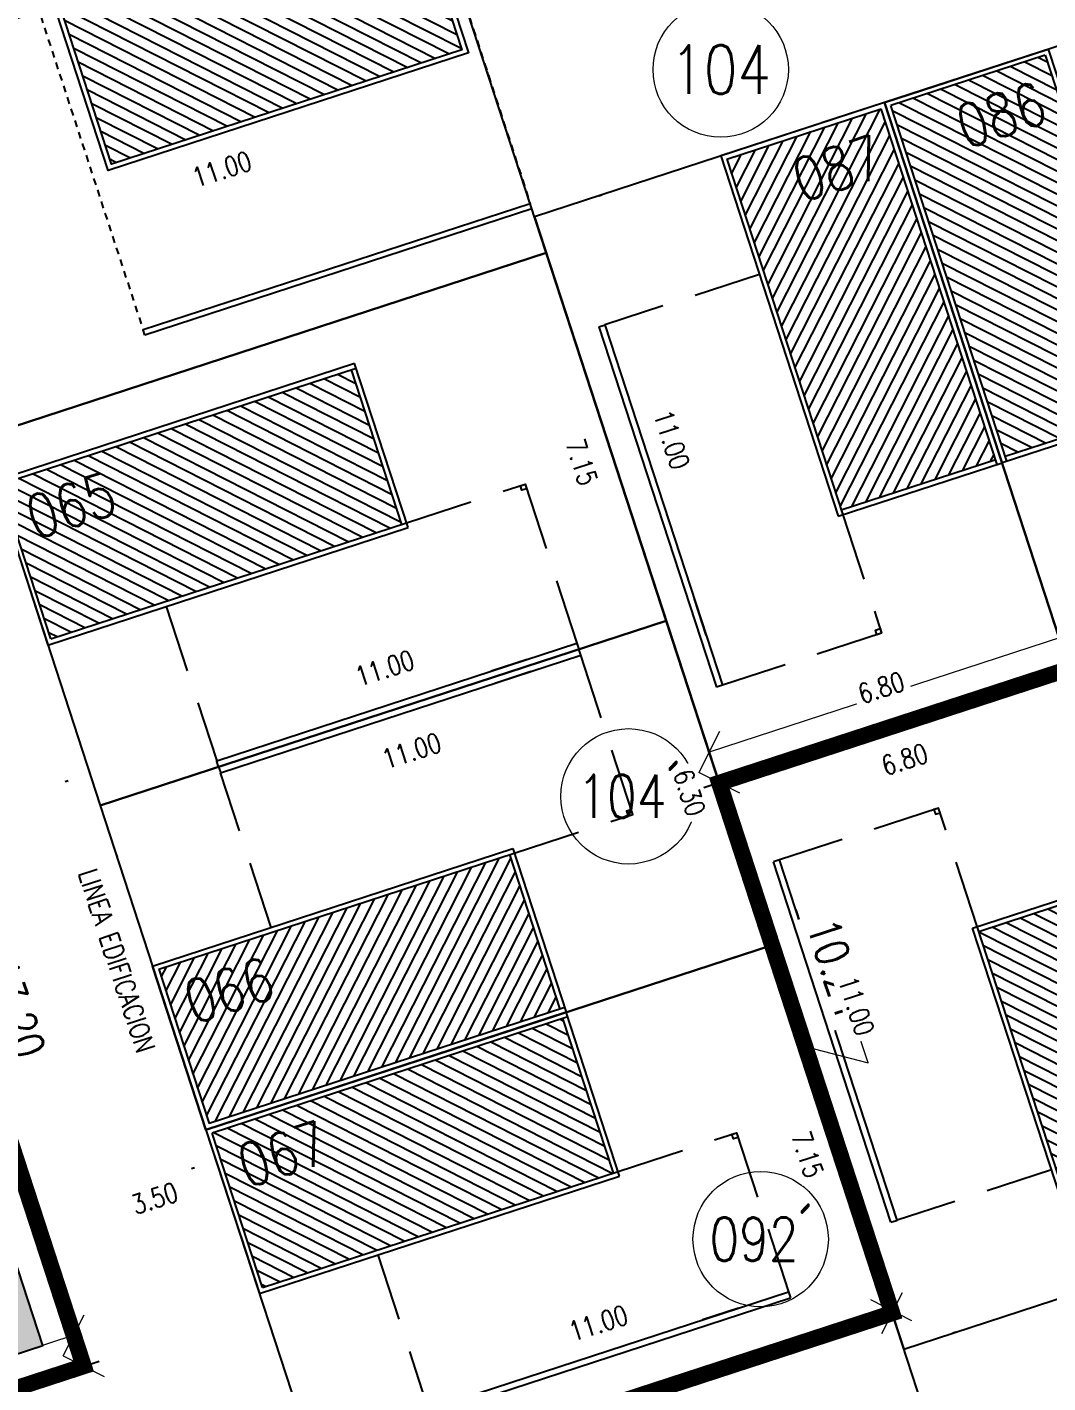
# Model space of a CAD drawing. Header units: metres. Extents: x 733085 to 734585, y 6084499 to 6087418.
# Drawn here: x 733621.25 to 733640.11, y 6086832.79 to 6086857.83 of the extents above; entities that cross this region are included whole.
import ezdxf

# ---------------------------------------------------------------- set-up
doc = ezdxf.new("R2010")
doc.units = ezdxf.units.M
doc.header["$LTSCALE"] = 5
doc.header["$MEASUREMENT"] = 0
doc.linetypes.add('HIDDEN', pattern=[0.375, 0.25, -0.125])
doc.layers.get('0').update_dxf_attribs({"color": 30})
doc.layers.get('DEFPOINTS').update_dxf_attribs({"color": 210})
doc.layers.add('U-ANNO-DIMS', color=210, linetype='Continuous', lineweight=18, plot=False)
doc.layers.add('U-ANNO-PATT', color=8, linetype='Continuous', lineweight=18)
doc.layers.add('U-ANNO-TEXT', color=3, linetype='Continuous', lineweight=18)
for name, color, linetype in [('U-BLDG', 7, 'Continuous'), ('U-PROP', 1, 'Continuous'), ('U-SDWK', 4, 'Continuous')]:
    doc.layers.add(name, color=color, linetype=linetype)
doc.styles.add('E-ROMANS', font='romans.shx', dxfattribs={"width": 0.8})
doc.dimstyles.new('E-0200_TICK_18', dxfattribs={"dimscale": 0.001, "dimtxt": 360, "dimasz": 360, "dimexe": 180, "dimexo": 120, "dimgap": 180, "dimtad": 0, "dimzin": 0, "dimdsep": 46, "dimtxsty": 'E-ROMANS', "dimblk": 'OBLIQUE', "dimcen": 180, "dimclrd": 256, "dimclre": 256, "dimclrt": 256, "dimadec": 0, "dimazin": 0, "dimtfac": 1, "dimtmove": 1, "dimatfit": 3, "dimldrblk": 'OPEN90', "dimfxl": 1, "dimtfill": 1, "dimtolj": 1, "dimtzin": 0, "dimarcsym": 0})
doc.dimstyles.new('E-0500_TICK_12', dxfattribs={"dimscale": 0.001, "dimtxt": 600, "dimasz": 600, "dimexe": 300, "dimexo": 200, "dimgap": 300, "dimtad": 0, "dimzin": 0, "dimdsep": 46, "dimtxsty": 'E-ROMANS', "dimblk": 'OBLIQUE', "dimcen": 300, "dimclrd": 256, "dimclre": 256, "dimclrt": 256, "dimadec": 0, "dimazin": 0, "dimtfac": 1, "dimtmove": 1, "dimatfit": 3, "dimldrblk": 'OPEN90', "dimfxl": 1, "dimtfill": 1, "dimtolj": 1, "dimtzin": 0, "dimlwd": -1, "dimarcsym": 0})

# ---------------------------------------------------------------- blocks, each defined once
blk = doc.blocks.new('E1_BLOCK-CASA_T2')
h = blk.add_hatch()
h.set_pattern_fill('LINE', color=252, scale=0.06, angle=45, style=0)
h.set_pattern_definition([(135, (1466268.166786661, 341.5756242636126), (0.1347038418160373, 0.1347038418160373), [])])
h.paths.add_polyline_path([(733233.1105205882, 6087213.785582458), (733230.1104919887, 6087213.785582457), (733230.110554705, 6087206.968603915), (733233.1105205877, 6087206.968603916)])
for p, q in [((733227.0195535314, 6087215.21057018), (733227.0195535314, 6087214.51057018)), ((733230.0205535316, 6087206.878603913), (733230.0205535317, 6087213.878581743)), ((733226.9025205828, 6087209.180570186), (733227.0075535313, 6087209.180570187)), ((733227.0075535313, 6087209.180570187), (733227.0195535314, 6087209.180570186)), ((733231.1350436327, 6087206.878603913), (733230.0205535317, 6087206.878603913)), ((733233.2025205881, 6087206.878603913), (733231.9850436323, 6087206.878603914)), ((733233.202520588, 6087206.889603913), (733233.202520588, 6087206.878603914))]:
    blk.add_line(p, q)
at = {"ltscale": 0.2}
blk.add_line((733230.0205535318, 6087213.878581742), (733233.2025205875, 6087213.878581766), dxfattribs=at)
at = {"color": 252}
for p, q in [((733230.1105556434, 6087213.785582457), (733233.1105205882, 6087213.785582458)), ((733233.1105205882, 6087213.878581749), (733233.1105205877, 6087206.968603916)), ((733230.110554705, 6087206.968603915), (733233.1105205878, 6087206.968603916))]:
    blk.add_line(p, q, dxfattribs=at)
at = {"color": 1, "linetype": 'HIDDEN'}
blk.add_line((733230.0205535316, 6087209.180570187), (733227.0195535314, 6087209.180570186), dxfattribs=at)
at = {"color": 252}
for points in [[(733226.9025205828, 6087209.180570186), (733226.9025205828, 6087216.180570186)], [(733230.110554705, 6087206.968603915), (733230.1104911331, 6087213.878581744)]]:
    blk.add_lwpolyline(points, dxfattribs=at)
for points in [[(733227.0195535314, 6087209.180570186), (733227.0195535319, 6087216.180570186), (733226.9025205893, 6087216.180570186)], [(733230.0205535317, 6087216.180570186), (733230.0205535317, 6087216.090570186), (733230.1105535317, 6087216.090570186), (733230.1104911331, 6087216.180570186), (733230.0205535317, 6087216.180570186)], [(733233.2025205875, 6087213.878581766), (733233.2025205881, 6087206.878603913)], [(733233.2025205881, 6087206.878603913), (733230.0205535316, 6087206.878603915)]]:
    blk.add_lwpolyline(points)
at = {"color": 1, "linetype": 'HIDDEN'}
blk.add_lwpolyline([(733230.1104911331, 6087213.878582569), (733230.1104911331, 6087216.180570186), (733227.0195535319, 6087216.180570186)], dxfattribs=at)
blk = doc.blocks.new('casa')
h = blk.add_hatch()
h.set_pattern_fill('LINE', color=252, scale=0.06, angle=45, style=0)
h.set_pattern_definition([(45, (-8.755947228379299, 1.529366919320627), (-0.1347038418160373, 0.1347038418160373), [])])
h.paths.add_polyline_path([(3.102210664352354, 0.201001939683267), (0.1022257000274749, 0.201001939683267), (0.1022255927061355, -6.603990602145244), (3.102242964280038, -6.603990649458436)])
at = {"color": 252}
blk.add_line((0, -6.999999999999999), (0, 0.5220594658906643), dxfattribs=at)
at = {"color": 1, "linetype": 'HIDDEN', "ltscale": 0.1}
for p, q in [((0.1020175530240977, 0.5220594658906643), (6.197018523868451, 0.5220594658906643)), ((0.1020242458974394, -6.999991121657415), (6.197020108980382, -7.000001823261669))]:
    blk.add_line(p, q, dxfattribs=at)
for p, q in [((6.299037661988223, 0.5220096241100984), (6.197018523868451, 0.5220594658906643)), ((6.29904233262306, -6.999999999999999), (6.197020517026942, -7.000001823254377))]:
    blk.add_line(p, q)
for points in [[(-5.55495142862128e-06, 0.5220594658906643), (0.1020175530240977, 0.5220594658906643), (0.1020217302634023, 0.2990019400184858), (3.197017734193821, 0.2990019702894822), (3.197017734193764, -6.699994889408656), (0.1020242458974394, -6.699973233949492), (0.1020242458974394, -6.999991121657415), (0, -6.999999999999999)], [(6.197020517026999, 0.5220576407880637), (6.197020517026942, -7.000001823254364)]]:
    blk.add_lwpolyline(points)
for points in [[(6.197016530710016, 0.5220576426643229), (6.197020517026999, 0.5220576407880726)], [(6.197020517026942, -7.000001823254377), (6.197020108980382, -7.000001823261669)]]:
    blk.add_lwpolyline(points, close=True)
at = {"color": 252}
for points in [[(6.299037661988223, 0.5220096241100984), (6.29904233262306, -6.999999999999999)], [(0.1022255927061337, -6.603990602145244), (0.1022257000274749, 0.201001939683267), (3.102210664352356, 0.201001939683267), (3.102242964280038, -6.603990649458438), (0.1022041264433824, -6.603990602144903)]]:
    blk.add_lwpolyline(points, dxfattribs=at)
blk = doc.blocks.new('*D1797')
at = {"layer": 'DEFPOINTS', "color": 0, "transparency": 16777216}
for p in [(733625.0723240019, 6086835.885067586, -1.096655272504051e-08), (733625.0723240077, 6086835.885067568), (733621.7449408739, 6086834.799470483, -3.322763321140536e-09)]:
    blk.add_point(p, dxfattribs=at)
at = {"layer": 'U-ANNO-DIMS', "lineweight": -2, "transparency": 16777216}
for p, q in [((733625.1095444749, 6086835.770985877), (733625.1281547169, 6086835.713945005)), ((733621.7821613469, 6086834.685388775), (733621.8007715889, 6086834.628347903))]:
    blk.add_line(p, q, dxfattribs=at)
at = {"layer": 'U-ANNO-DIMS', "transparency": 16777216, "insert": (733623.6115510789, 6086836.194766694), "char_height": 0.36, "attachment_point": 5, "rotation": 18.06951232173019, "style": 'E-ROMANS', "bg_fill": 3, "box_fill_scale": 1.25, "bg_fill_color": 256, "bg_fill_true_color": 13158600, "bg_fill_transparency": 0}
blk.add_mtext('\\A1;3.50', dxfattribs=at)
blk = doc.blocks.new('_Oblique')
at = {"color": 0, "linetype": 'ByBlock', "lineweight": -2}
blk.add_line((-0.5, -0.5), (0.5, 0.5), dxfattribs=at)
blk = doc.blocks.new('_Open90')
at = {"color": 0, "linetype": 'ByBlock', "lineweight": -2}
for p, q in [((-0.5, 0.5), (0, 0)), ((0, 0), (-1, 0)), ((0, 0), (-0.5, -0.5))]:
    blk.add_line(p, q, dxfattribs=at)
blk = doc.blocks.new('*D1980')
at = {"layer": 'DEFPOINTS', "color": 0, "transparency": 16777216}
for p in [(733618.2063956393, 6086845.645202716, -7.144664577529014e-09), (733622.3006476047, 6086833.096214676, -7.144647612633141e-09), (733622.3006476061, 6086833.096214677)]:
    blk.add_point(p, dxfattribs=at)
at = {"layer": 'U-ANNO-DIMS', "lineweight": -2, "transparency": 16777216}
for p, q in [((733618.2063956407, 6086845.645202717), (733618.4915999139, 6086845.738253898)), ((733622.3006476061, 6086833.096214677), (733622.5858518793, 6086833.189265858))]:
    blk.add_line(p, q, dxfattribs=at)
at = {"layer": 'U-ANNO-DIMS', "transparency": 16777216}
blk.add_line((733618.2063956407, 6086845.645202717), (733622.3006476061, 6086833.096214677), dxfattribs=at)
for p, xscale, yscale, zscale, rotation in [((733618.2063956407, 6086845.645202717), 0.5999999999999999, 0.5999999999999999, 0.5999999999999999, 108.0695121443976), ((733622.3006476061, 6086833.096214677), 0.6000000000000001, 0.6000000000000001, 0.6000000000000001, 288.0695121443977)]:
    blk.add_blockref('_Oblique', p, dxfattribs=dict(at, xscale=xscale, yscale=yscale, zscale=zscale, rotation=rotation))
at = {"layer": 'U-ANNO-DIMS', "transparency": 16777216, "insert": (733621.032948578, 6086839.703615109), "char_height": 0.6, "attachment_point": 5, "rotation": 288.06951214439766, "style": 'E-ROMANS', "bg_fill": 3, "box_fill_scale": 1.25, "bg_fill_color": 256, "bg_fill_true_color": 13158600, "bg_fill_transparency": 0}
blk.add_mtext('\\A1;13.20', dxfattribs=at)
blk = doc.blocks.new('*D2036')
at = {"layer": 'DEFPOINTS', "color": 0, "transparency": 16777216}
for p in [(733695.880293359, 6086864.044456942), (733633.8522923971, 6086844.438590968, 7.145156037630188e-09), (733634.0385002077, 6086843.867859218)]:
    blk.add_point(p, dxfattribs=at)
at = {"layer": 'U-ANNO-DIMS', "lineweight": -2, "transparency": 16777216}
for p, q in [((733695.6941165656, 6086864.615093622, 7.145156037630188e-09), (733695.6010343675, 6086864.900392964, 7.145156037630188e-09)), ((733633.8523234141, 6086844.4384959, 7.145156037630188e-09), (733633.7592412159, 6086844.723795241, 7.145156037630188e-09))]:
    blk.add_line(p, q, dxfattribs=at)
at = {"layer": 'U-ANNO-DIMS', "transparency": 16777216}
for p, q in [((733695.6940855486, 6086864.61518869, 7.145156037630188e-09), (733633.8522923971, 6086844.438590968, 7.145156037630188e-09)), ((733664.7731889728, 6086854.526889829, 7.145156037630188e-09), (733664.8759958933, 6086852.993306579, 7.145156037630188e-09)), ((733664.8759958933, 6086852.993306579, 7.145156037630188e-09), (733664.305587346, 6086852.807204217, 7.145156037630188e-09))]:
    blk.add_line(p, q, dxfattribs=at)
at = {"layer": 'U-ANNO-DIMS', "transparency": 16777216, "xscale": 0.6, "yscale": 0.6, "zscale": 0.6}
for p, rotation in [((733695.6940855486, 6086864.61518869, 7.145156037630188e-09), 18.06951216815756), ((733633.8522923971, 6086844.438590968, 7.145156037630188e-09), 198.0695121681575)]:
    blk.add_blockref('_Oblique', p, dxfattribs=dict(at, rotation=rotation))
at = {"layer": 'U-ANNO-DIMS', "transparency": 16777216, "insert": (733663.1185943219, 6086852.419934062, 7.145156037630188e-09), "char_height": 0.6, "attachment_point": 5, "rotation": 18.06951216815755, "style": 'E-ROMANS', "bg_fill": 3, "box_fill_scale": 1.25, "bg_fill_color": 256, "bg_fill_true_color": 13158600, "bg_fill_transparency": 0}
blk.add_mtext('\\A1;65.05', dxfattribs=at)
blk = doc.blocks.new('*D2038')
at = {"layer": 'DEFPOINTS', "color": 0, "transparency": 16777216}
for p in [(733637.2334683109, 6086834.075199516), (733626.7757674302, 6086830.663969204, 7.145156037630188e-09), (733626.7759782979, 6086830.663322889)]:
    blk.add_point(p, dxfattribs=at)
at = {"layer": 'U-ANNO-DIMS', "lineweight": -2, "transparency": 16777216}
for p, q in [((733637.2332574432, 6086834.07584583, 7.145156037630188e-09), (733637.1402062625, 6086834.361050104, 7.145156037630188e-09)), ((733626.7757674302, 6086830.663969204, 7.145156037630188e-09), (733626.6827162495, 6086830.949173477, 7.145156037630188e-09))]:
    blk.add_line(p, q, dxfattribs=at)
at = {"layer": 'U-ANNO-DIMS', "transparency": 16777216}
blk.add_line((733637.2332574432, 6086834.07584583, 7.145156037630188e-09), (733626.7757674302, 6086830.663969204, 7.145156037630188e-09), dxfattribs=at)
at = {"layer": 'U-ANNO-DIMS', "transparency": 16777216, "xscale": 0.6, "yscale": 0.6, "zscale": 0.6}
for p, rotation in [((733637.2332574432, 6086834.07584583, 7.145156037630188e-09), 18.06951211996922), ((733626.7757674302, 6086830.663969204, 7.145156037630188e-09), 198.0695121199692)]:
    blk.add_blockref('_Oblique', p, dxfattribs=dict(at, rotation=rotation))
at = {"layer": 'U-ANNO-DIMS', "transparency": 16777216, "insert": (733632.3678006043, 6086831.616114498, 7.145156037630188e-09), "char_height": 0.6, "attachment_point": 5, "rotation": 18.06951211996925, "style": 'E-ROMANS', "bg_fill": 3, "box_fill_scale": 1.25, "bg_fill_color": 256, "bg_fill_true_color": 13158600, "bg_fill_transparency": 0}
blk.add_mtext('\\A1;11.00', dxfattribs=at)
blk = doc.blocks.new('*D2039')
at = {"layer": 'DEFPOINTS', "color": 0, "transparency": 16777216}
for p in [(733634.0385002061, 6086843.867859218), (733637.2146472076, 6086834.132886682, -7.144142991011608e-09), (733637.2146471811, 6086834.132886673, 7.145156037630189e-09)]:
    blk.add_point(p, dxfattribs=at)
at = {"layer": 'U-ANNO-DIMS', "lineweight": -2, "transparency": 16777216}
for p, q in [((733634.0385001795, 6086843.86785921, 7.145156037630189e-09), (733633.7532959059, 6086843.774808029, 7.145156037630189e-09)), ((733637.2146471811, 6086834.132886673, 7.145156037630189e-09), (733636.9294429075, 6086834.039835492, 7.145156037630189e-09))]:
    blk.add_line(p, q, dxfattribs=at)
at = {"layer": 'U-ANNO-DIMS', "transparency": 16777216}
for p, q in [((733634.0385001795, 6086843.86785921, 7.145156037630189e-09), (733637.2146471811, 6086834.132886673, 7.145156037630189e-09)), ((733636.7877699032, 6086838.698308347, 7.145156037630189e-09), (733636.6016675399, 6086839.268716894, 7.145156037630189e-09)), ((733635.6265736802, 6086839.000372942, 7.145156037630189e-09), (733636.7877699032, 6086838.698308347, 7.145156037630189e-09))]:
    blk.add_line(p, q, dxfattribs=at)
at = {"layer": 'U-ANNO-DIMS', "transparency": 16777216, "xscale": 0.6, "yscale": 0.6, "zscale": 0.6}
for p, rotation in [((733634.0385001795, 6086843.86785921, 7.145156037630189e-09), 108.0695122693492), ((733637.2146471811, 6086834.132886673, 7.145156037630189e-09), 288.0695122693493)]:
    blk.add_blockref('_Oblique', p, dxfattribs=dict(at, rotation=rotation))
at = {"layer": 'U-ANNO-DIMS', "transparency": 16777216, "insert": (733636.2179421918, 6086840.444844995, 7.145156037630189e-09), "char_height": 0.6, "attachment_point": 5, "rotation": 288.0695122693493, "style": 'E-ROMANS', "bg_fill": 3, "box_fill_scale": 1.25, "bg_fill_color": 256, "bg_fill_true_color": 13158600, "bg_fill_transparency": 0}
blk.add_mtext('\\A1;10.24', dxfattribs=at)
blk = doc.blocks.new('*D1981')
at = {"layer": 'DEFPOINTS', "color": 0, "transparency": 16777216}
for p in [(733622.3006476054, 6086833.096214678, -7.144647612633141e-09), (733601.6270949787, 6086826.983305698), (733601.813437046, 6086826.412151718, -1.428981213227434e-08)]:
    blk.add_point(p, dxfattribs=at)
at = {"layer": 'U-ANNO-DIMS', "lineweight": -2, "transparency": 16777216}
for p, q in [((733622.1143365547, 6086833.667273591), (733622.0212559374, 6086833.952573447)), ((733601.627125995, 6086826.983210631), (733601.5340453777, 6086827.268510487))]:
    blk.add_line(p, q, dxfattribs=at)
at = {"layer": 'U-ANNO-DIMS', "transparency": 16777216}
for p, q in [((733622.1143055384, 6086833.667368659), (733601.6270949787, 6086826.983305698)), ((733611.8707002585, 6086830.325337179), (733612.090531507, 6086828.993412399)), ((733612.090531507, 6086828.993412399), (733612.6609410858, 6086829.1795116))]:
    blk.add_line(p, q, dxfattribs=at)
at = {"layer": 'U-ANNO-DIMS', "transparency": 16777216, "xscale": 0.6, "yscale": 0.6, "zscale": 0.6}
for p, rotation in [((733622.1143055384, 6086833.667368659), 18.06919471804616), ((733601.6270949787, 6086826.983305698), 198.0691947180462)]:
    blk.add_blockref('_Oblique', p, dxfattribs=dict(at, rotation=rotation))
at = {"layer": 'U-ANNO-DIMS', "transparency": 16777216, "insert": (733613.8588011997, 6086829.570319924), "char_height": 0.6, "attachment_point": 5, "rotation": 18.069194718046163, "style": 'E-ROMANS', "bg_fill": 3, "box_fill_scale": 1.25, "bg_fill_color": 256, "bg_fill_true_color": 13158600, "bg_fill_transparency": 0}
blk.add_mtext('\\A1;21.55', dxfattribs=at)
blk = doc.blocks.new('*D2302')
at = {"layer": 'DEFPOINTS', "color": 0, "transparency": 16777216}
for p in [(733630.2952067284, 6086853.480906403, -1.428936515330791e-08), (733632.5129265394, 6086846.683537879), (733632.5129265506, 6086846.683537883, -1.428936515330791e-08)]:
    blk.add_point(p, dxfattribs=at)
at = {"layer": 'U-ANNO-DIMS', "lineweight": -2, "transparency": 16777216}
for p, q in [((733630.1811250187, 6086853.44368593), (733630.1240841527, 6086853.42507569)), ((733632.3988448409, 6086846.64631741), (733632.3418039749, 6086846.62770717))]:
    blk.add_line(p, q, dxfattribs=at)
at = {"layer": 'U-ANNO-DIMS', "transparency": 16777216, "insert": (733631.4993587888, 6086849.790149223), "char_height": 0.36, "attachment_point": 5, "rotation": 288.0695122056212, "style": 'E-ROMANS', "bg_fill": 3, "box_fill_scale": 1.25, "bg_fill_color": 256, "bg_fill_true_color": 13158600, "bg_fill_transparency": 0}
blk.add_mtext('\\A1;7.15', dxfattribs=at)
blk = doc.blocks.new('*D2303')
at = {"layer": 'DEFPOINTS', "color": 0, "transparency": 16777216}
for p in [(733634.4669993275, 6086840.694247394, -1.428936515330791e-08), (733636.6847191488, 6086833.896878875, -1.428936515330791e-08), (733636.6847191381, 6086833.896878872)]:
    blk.add_point(p, dxfattribs=at)
at = {"layer": 'U-ANNO-DIMS', "lineweight": -2, "transparency": 16777216}
for p, q in [((733634.3529176179, 6086840.657026921), (733634.2958767524, 6086840.638416681)), ((733636.5706374396, 6086833.859658402), (733636.5135965741, 6086833.841048162))]:
    blk.add_line(p, q, dxfattribs=at)
at = {"layer": 'U-ANNO-DIMS', "transparency": 16777216, "insert": (733635.671151385, 6086837.003490218), "char_height": 0.36, "attachment_point": 5, "rotation": 288.0695122056212, "style": 'E-ROMANS', "bg_fill": 3, "box_fill_scale": 1.25, "bg_fill_color": 256, "bg_fill_true_color": 13158600, "bg_fill_transparency": 0}
blk.add_mtext('\\A1;7.15', dxfattribs=at)
blk = doc.blocks.new('*D2304')
at = {"layer": 'DEFPOINTS', "color": 0, "transparency": 16777216}
for p in [(733632.5129245215, 6086846.683537138, 1.428936514032699e-08), (733632.5129245191, 6086846.683537137), (733634.4669993292, 6086840.694247392, 1.428936514032699e-08)]:
    blk.add_point(p, dxfattribs=at)
at = {"layer": 'U-ANNO-DIMS', "lineweight": -2, "transparency": 16777216}
for p, q in [((733632.3988428118, 6086846.646316665), (733632.3418019551, 6086846.627706428)), ((733634.3529176195, 6086840.65702692), (733634.2958767624, 6086840.638416682))]:
    blk.add_line(p, q, dxfattribs=at)
at = {"layer": 'U-ANNO-DIMS', "transparency": 16777216, "insert": (733633.4899619245, 6086843.688892275), "char_height": 0.36, "attachment_point": 5, "rotation": 288.0695121939435, "style": 'E-ROMANS', "bg_fill": 3, "box_fill_scale": 1.25, "bg_fill_color": 256, "bg_fill_true_color": 13158600, "bg_fill_transparency": 0}
blk.add_mtext('\\A1;6.30', dxfattribs=at)
blk = doc.blocks.new('*D2338')
at = {"layer": 'DEFPOINTS', "color": 0, "transparency": 16777216}
for p in [(733629.8125871457, 6086856.820392143, 7.144387744513966e-09), (733629.8125871441, 6086856.820392149, 7.144387744513971e-09), (733619.3550511496, 6086853.408500662, -3.323094936836237e-09)]:
    blk.add_point(p, dxfattribs=at)
at = {"layer": 'U-ANNO-DIMS', "lineweight": -2, "transparency": 16777216}
for p, q in [((733629.7753666749, 6086856.934473853, 7.144387744513971e-09), (733629.7567564377, 6086856.991514713, 7.144387744513971e-09)), ((733619.3178306788, 6086853.522582372, 7.144387744513971e-09), (733619.2992204416, 6086853.579623232, 7.144387744513971e-09))]:
    blk.add_line(p, q, dxfattribs=at)
at = {"layer": 'U-ANNO-DIMS', "transparency": 16777216, "insert": (733624.852539168, 6086855.202119485, 7.144387744513971e-09), "char_height": 0.36, "attachment_point": 5, "rotation": 18.069511387459915, "style": 'E-ROMANS', "bg_fill": 3, "box_fill_scale": 1.25, "bg_fill_color": 256, "bg_fill_true_color": 13158600, "bg_fill_transparency": 0}
blk.add_mtext('\\A1;11.00', dxfattribs=at)
blk = doc.blocks.new('*D2410')
at = {"layer": 'DEFPOINTS', "color": 0, "transparency": 16777216}
for p in [(733631.7023944473, 6086854.676189073, 6.645622963353311e-09), (733631.7023944473, 6086854.676189073, -7.643769326704834e-09), (733635.1142710133, 6086844.218698972, 6.64559581362216e-09)]:
    blk.add_point(p, dxfattribs=at)
at = {"layer": 'U-ANNO-DIMS', "lineweight": -2, "transparency": 16777216}
for p, q in [((733631.8164761574, 6086854.713409545, -7.643769326704834e-09), (733631.8735170122, 6086854.732019781, -7.643769326704834e-09)), ((733635.2283527234, 6086844.255919443, -7.643769326704834e-09), (733635.2853935782, 6086844.27452968, -7.643769326704834e-09))]:
    blk.add_line(p, q, dxfattribs=at)
at = {"layer": 'U-ANNO-DIMS', "transparency": 16777216, "insert": (733633.160196203, 6086850.207988706, -7.643769326704834e-09), "char_height": 0.36, "attachment_point": 5, "rotation": 288.0695116789587, "style": 'E-ROMANS', "bg_fill": 3, "box_fill_scale": 1.25, "bg_fill_color": 256, "bg_fill_true_color": 13158600, "bg_fill_transparency": 0}
blk.add_mtext('\\A1;11.00', dxfattribs=at)
blk = doc.blocks.new('*D2412')
at = {"layer": 'DEFPOINTS', "color": 0, "transparency": 16777216}
for p in [(733640.2722884095, 6086846.684556788), (733640.2724541421, 6086846.684048813, 1.811138137194992e-08), (733633.8078239434, 6086844.574888704, 1.811139541122204e-08)]:
    blk.add_point(p, dxfattribs=at)
at = {"layer": 'U-ANNO-DIMS', "lineweight": -2, "transparency": 16777216}
for p, q in [((733640.2352336696, 6086846.798130522), (733640.2164577008, 6086846.855679352)), ((733633.7706034707, 6086844.688970414), (733633.7518275017, 6086844.746519244))]:
    blk.add_line(p, q, dxfattribs=at)
at = {"layer": 'U-ANNO-DIMS', "transparency": 16777216, "insert": (733637.0316347668, 6086845.627256192), "char_height": 0.36, "attachment_point": 5, "rotation": 18.06951218665982, "style": 'E-ROMANS', "bg_fill": 3, "box_fill_scale": 1.25, "bg_fill_color": 256, "bg_fill_true_color": 13158600, "bg_fill_transparency": 0}
blk.add_mtext('\\A1;6.80', dxfattribs=at)
blk = doc.blocks.new('*D2448')
at = {"layer": 'DEFPOINTS', "color": 0, "transparency": 16777216}
for p in [(733632.8197323529, 6086847.603497151), (733632.8197323547, 6086847.603497144), (733622.3621963558, 6086844.19160567, -1.046747458446808e-08)]:
    blk.add_point(p, dxfattribs=at)
at = {"layer": 'U-ANNO-DIMS', "lineweight": -2, "transparency": 16777216}
for p, q in [((733632.8569528237, 6086847.489415441), (733632.8755630611, 6086847.43237458)), ((733622.3994168269, 6086844.07752396), (733622.4180270645, 6086844.020483098))]:
    blk.add_line(p, q, dxfattribs=at)
at = {"layer": 'U-ANNO-DIMS', "transparency": 16777216, "insert": (733627.859684377, 6086845.98522448), "char_height": 0.36, "attachment_point": 5, "rotation": 18.069511387459915, "style": 'E-ROMANS', "bg_fill": 3, "box_fill_scale": 1.25, "bg_fill_color": 256, "bg_fill_true_color": 13158600, "bg_fill_transparency": 0}
blk.add_mtext('\\A1;11.00', dxfattribs=at)
blk = doc.blocks.new('*D2449')
at = {"layer": 'DEFPOINTS', "color": 0, "transparency": 16777216}
for p in [(733633.3175587053, 6086846.077646527), (733633.3175587072, 6086846.077646521), (733622.8600227088, 6086842.665755046, -1.046747458446808e-08)]:
    blk.add_point(p, dxfattribs=at)
at = {"layer": 'U-ANNO-DIMS', "lineweight": -2, "transparency": 16777216}
for p, q in [((733633.3547791762, 6086845.963564817), (733633.3733894136, 6086845.906523956)), ((733622.8972431796, 6086842.551673336), (733622.915853417, 6086842.494632475))]:
    blk.add_line(p, q, dxfattribs=at)
at = {"layer": 'U-ANNO-DIMS', "transparency": 16777216, "insert": (733628.3575107281, 6086844.459373865), "char_height": 0.36, "attachment_point": 5, "rotation": 18.069511387459915, "style": 'E-ROMANS', "bg_fill": 3, "box_fill_scale": 1.25, "bg_fill_color": 256, "bg_fill_true_color": 13158600, "bg_fill_transparency": 0}
blk.add_mtext('\\A1;11.00', dxfattribs=at)
blk = doc.blocks.new('*D2450')
at = {"layer": 'DEFPOINTS', "color": 0, "transparency": 16777216}
for p in [(733636.766037012, 6086835.50797146), (733636.7660370136, 6086835.507971455), (733626.3085010159, 6086832.096079979, -1.046747458446808e-08)]:
    blk.add_point(p, dxfattribs=at)
at = {"layer": 'U-ANNO-DIMS', "lineweight": -2, "transparency": 16777216}
for p, q in [((733636.8032574828, 6086835.39388975), (733636.82186772, 6086835.33684889)), ((733626.3457214867, 6086831.981998269), (733626.3643317239, 6086831.92495741))]:
    blk.add_line(p, q, dxfattribs=at)
at = {"layer": 'U-ANNO-DIMS', "transparency": 16777216, "insert": (733631.805989034, 6086833.889698785), "char_height": 0.36, "attachment_point": 5, "rotation": 18.069511387459915, "style": 'E-ROMANS', "bg_fill": 3, "box_fill_scale": 1.25, "bg_fill_color": 256, "bg_fill_true_color": 13158600, "bg_fill_transparency": 0}
blk.add_mtext('\\A1;11.00', dxfattribs=at)
blk = doc.blocks.new('*D2489')
at = {"layer": 'DEFPOINTS', "color": 0, "transparency": 16777216}
for p in [(733621.842145348, 6086843.858273969), (733621.842145361, 6086843.858273974), (733624.1754189783, 6086836.706729547, -1.046748268017965e-08)]:
    blk.add_point(p, dxfattribs=at)
at = {"layer": 'U-ANNO-DIMS', "lineweight": -2, "transparency": 16777216}
for p, q in [((733621.9562270581, 6086843.895494439), (733622.0132679264, 6086843.914104679)), ((733624.2895006884, 6086836.743950017), (733624.3465415568, 6086836.762560257))]:
    blk.add_line(p, q, dxfattribs=at)
at = {"layer": 'U-ANNO-DIMS', "transparency": 16777216, "insert": (733622.9107780969, 6086840.58288656), "char_height": 0.36, "attachment_point": 5, "rotation": 288.06951103383506, "style": 'E-ROMANS', "bg_fill": 3, "box_fill_scale": 1.25, "bg_fill_color": 256, "bg_fill_true_color": 13158600, "bg_fill_transparency": 0}
blk.add_mtext('\\A1;LINEA EDIFICACION', dxfattribs=at)
blk = doc.blocks.new('*D2537')
at = {"layer": 'DEFPOINTS', "color": 0, "transparency": 16777216}
for p in [(733640.7049420069, 6086845.358462339), (733640.7051077404, 6086845.357954361, 1.811138137194992e-08), (733634.2404775412, 6086843.248794254, 1.811139541122204e-08)]:
    blk.add_point(p, dxfattribs=at)
at = {"layer": 'U-ANNO-DIMS', "lineweight": -2, "transparency": 16777216}
for p, q in [((733640.6678872679, 6086845.47203607), (733640.6491112981, 6086845.529584902)), ((733634.2032570688, 6086843.362875963), (733634.184481099, 6086843.420424795))]:
    blk.add_line(p, q, dxfattribs=at)
at = {"layer": 'U-ANNO-DIMS', "transparency": 16777216, "insert": (733637.4642883651, 6086844.301161739), "char_height": 0.36, "attachment_point": 5, "rotation": 18.06951218665982, "style": 'E-ROMANS', "bg_fill": 3, "box_fill_scale": 1.25, "bg_fill_color": 256, "bg_fill_true_color": 13158600, "bg_fill_transparency": 0}
blk.add_mtext('\\A1;6.80', dxfattribs=at)
blk = doc.blocks.new('*D2630')
at = {"layer": 'DEFPOINTS', "color": 0, "transparency": 16777216}
for p in [(733635.1142710936, 6086844.218699042, 6.645622963353311e-09), (733635.1142710894, 6086844.21869904, -7.643769326704834e-09), (733638.5261476592, 6086833.761208942, 6.64559581362216e-09)]:
    blk.add_point(p, dxfattribs=at)
at = {"layer": 'U-ANNO-DIMS', "lineweight": -2, "transparency": 16777216}
for p, q in [((733635.0001893835, 6086844.18147857, -7.643769326704834e-09), (733634.943148525, 6086844.162868333, -7.643769326704834e-09)), ((733638.412065949, 6086833.723988471, -7.643769326704834e-09), (733638.3550250905, 6086833.705378233, -7.643769326704834e-09))]:
    blk.add_line(p, q, dxfattribs=at)
at = {"layer": 'U-ANNO-DIMS', "transparency": 16777216, "insert": (733636.572072847, 6086839.75049867, -7.643769326704834e-09), "char_height": 0.36, "attachment_point": 5, "rotation": 288.0695116789587, "style": 'E-ROMANS', "bg_fill": 3, "box_fill_scale": 1.25, "bg_fill_color": 256, "bg_fill_true_color": 13158600, "bg_fill_transparency": 0}
blk.add_mtext('\\A1;11.00', dxfattribs=at)

msp = doc.modelspace()

# ---------------------------------------------------------------- linework, layer by layer
at = {"layer": 'U-ANNO-TEXT'}
for centre in [(733634.0658597504, 6086857.041470039), (733632.3641241002, 6086843.620093419), (733634.8044688508, 6086835.441710006)]:
    msp.add_circle(centre, 1.25, dxfattribs=at)
at = {"layer": 'U-BLDG'}
for points in [[(733618.1685332827, 6086857.045364517), (733620.3862531028, 6086850.247995996), (733630.8437431339, 6086853.659872642), (733628.6260233138, 6086860.457241163)], [(733637.0913594238, 6086856.434186226), (733640.5032360697, 6086845.976696194), (733646.4925258145, 6086847.930771001), (733643.0806491686, 6086858.388261032)], [(733630.6267292221, 6086854.325026122), (733634.038605868, 6086843.86753609), (733640.5032360681, 6086845.976696199), (733637.091359422, 6086856.434186229)], [(733620.386253104, 6086850.247995997), (733622.6039729241, 6086843.450627476), (733633.0614629552, 6086846.862504122), (733630.8437431351, 6086853.659872643)], [(733633.0614629536, 6086846.862504122), (733622.603972922, 6086843.450627476), (733624.5580477285, 6086837.461337731), (733635.0155377601, 6086840.873214377)], [(733634.0386058684, 6086843.867536089), (733637.4504825142, 6086833.410046058), (733643.9151127143, 6086835.519206166), (733640.5032360682, 6086845.976696196)], [(733624.5580477286, 6086837.461337731), (733626.7757675487, 6086830.66396921), (733637.2332575799, 6086834.075845856), (733635.0155377598, 6086840.873214377)]]:
    msp.add_lwpolyline(points, close=True, dxfattribs=at)

# ---------------------------------------------------------------- block references
for name, p, rotation in [('casa', (733628.1297135229, 6086860.295313534, 1.428906428536666e-08), 288.0694766142151), ('E1_BLOCK-CASA_T2', (-457364.7299259806, 12101275.20692693, -1.410128271089449e-08), 198.069512146269), ('E1_BLOCK-CASA_T2', (-5280794.213772198, 4895835.635402299, 9.051730667074598e-09), 288.0695121905697), ('E1_BLOCK-CASA_T2', (1924645.748773188, 72416.7489159517, -1.512494025410914e-08), 18.06951226416365)]:
    msp.add_blockref(name, p, dxfattribs=dict(at, rotation=rotation))
at = {"layer": 'U-BLDG', "xscale": -1}
for p, rotation in [((-1851506.349393321, 11646420.43713959, -1.512494025410914e-08), 198.0695121450331), ((-4825943.350685376, 3501705.99406793, 9.051730667074596e-09), 288.0695121975594), ((-4825939.442906914, 3501694.016286646, 1.007538821050001e-08), 288.0695121893336), ((6293203.452317774, 8671970.72269889, -1.007538564761107e-08), 108.0695121807846)]:
    msp.add_blockref('E1_BLOCK-CASA_T2', p, dxfattribs=dict(at, rotation=rotation))

# ---------------------------------------------------------------- texts
at = {"layer": 'U-ANNO-TEXT', "attachment_point": 5, "style": 'E-ROMANS'}
for s, insert, char_height, rotation in [('104', (733634.0658597504, 6086857.041470039), 0.9, 359.9999999750137), ('065', (733622.0657902599, 6086848.992434265, 6.737345556997766e-09), 0.8000000000000007, 18.069511192627054), ('104´', (733632.3641241002, 6086843.620093419), 0.8, 359.9999999750137), ('066', (733624.9869872078, 6086840.038890188, -1.023642242794724e-09), 0.8000000000000007, 18.069511192627054), ('092´', (733634.8044688508, 6086835.441710006), 0.8, 359.9999999750137)]:
    msp.add_mtext(s, dxfattribs=dict(at, insert=insert, char_height=char_height, rotation=rotation))

# ---------------------------------------------------------------- next in the draw order: dimensions: what is measured, and where the dimension line sits
at = {"layer": 'U-ANNO-DIMS'}
for base, p1, p2, angle, dimstyle, override, picture, middle in [((733633.8522923971, 6086844.438590968, 7.145156037630188e-09), (733695.880293359, 6086864.044456942), (733634.0385002076, 6086843.867859219), 198.06951216815753, 'E-0500_TICK_12', {"dimfxl": 0.1, "dimfxlon": 1}, '*D2036', (733664.0203830728, 6086852.714153036, 7.145156037630188e-09)), ((733625.0723240077, 6086835.885067568, 1.096710369061878e-08), (733621.744940874, 6086834.799470483, 7.644340369478245e-09), (733625.0723240024, 6086835.885067586), 18.06951232173019, 'E-0200_TICK_18', {"dimsd1": 1, "dimsd2": 1}, '*D1797', (733623.1943379703, 6086836.058646108, 1.096710369061878e-08)), ((733626.7757674302, 6086830.663969204, 7.145156037630188e-09), (733637.233468311, 6086834.075199516), (733626.7759782979, 6086830.663322889), 198.0695121199693, 'E-0500_TICK_12', {"dimfxl": 0.1, "dimfxlon": 1}, '*D2038', (733632.3678006043, 6086831.616114498, 7.145156037630188e-09))]:
    dim = msp.add_linear_dim(base=base, p1=p1, p2=p2, angle=angle, dimstyle=dimstyle, override=override, dxfattribs=at)
    dim.commit()
    dim.dimension.update_dxf_attribs({"geometry": picture, "text_midpoint": middle, "dimtype": 161})

# ---------------------------------------------------------------- next in the draw order: texts
at = {"layer": 'U-ANNO-TEXT', "char_height": 0.8000000000000007, "attachment_point": 5, "rotation": 18.069511192627054, "style": 'E-ROMANS'}
for s, insert in [('086', (733639.2481822479, 6086856.206812153, 7.760982677856443e-09)), ('087', (733636.2231471353, 6086855.219859594, 6.737345556997781e-09)), ('067', (733625.9739398626, 6086837.013854812, -1.023640021642843e-09))]:
    msp.add_mtext(s, dxfattribs=dict(at, insert=insert))

# ---------------------------------------------------------------- next in the draw order: dimensions: what is measured, and where the dimension line sits
at = {"layer": 'U-ANNO-DIMS'}
for base, p1, p2, angle, picture, middle in [((733622.3006476061, 6086833.096214677, 1.428981213227434e-08), (733618.2063956396, 6086845.645202717, 7.14514755474533e-09), (733622.3006476049, 6086833.096214677, 7.145164519641202e-09), 288.06951214439766, '*D1980', (733621.032948578, 6086839.703615109, 1.428981213227434e-08)), ((733637.2146471811, 6086834.132886673, 7.145156037630189e-09), (733634.0385002061, 6086843.86785922), (733637.2146472076, 6086834.132886684, -7.144142991011608e-09), 288.0695122693493, '*D2039', (733636.5086163592, 6086839.553921169, 7.145156037630189e-09))]:
    dim = msp.add_linear_dim(base=base, p1=p1, p2=p2, angle=angle, dimstyle='E-0500_TICK_12', override={"dimfxl": 0.1, "dimfxlon": 1}, dxfattribs=at)
    dim.commit()
    dim.dimension.update_dxf_attribs({"geometry": picture, "text_midpoint": middle, "dimtype": 161})

# ---------------------------------------------------------------- next in the draw order: hatches: boundary and pattern name
at = {"layer": 'U-ANNO-PATT'}
h = msp.add_hatch(dxfattribs=at)
h.set_pattern_fill('DOTS', color=256, scale=0.09999999999999999, angle=16.04581036123384, style=0)
h.set_pattern_definition([(320.1611329241785, (732829.9147037377, 6086145.099157768), (0.162648151541222, 0.07104598458198513), [0, -0.15875])])
h.paths.add_polyline_path([(733671.0550000832, 6086975.598977002), (733667.5536883881, 6086994.180349422), (733661.6786807802, 6087027.396808765), (733660.6325571652, 6087026.421508518), (733666.3731981703, 6086993.964738881), (733668.1250970076, 6086984.667456154), (733669.8901190693, 6086975.300528813), (733702.9708142815, 6086873.907343223), (733736.0799231722, 6086772.427068973), (733742.2856529154, 6086763.268173862), (733743.2783339274, 6086763.940777927), (733737.1682626712, 6086772.960118887)])
h.paths.add_polyline_path([(733707.0700634035, 6086763.87492471), (733722.3772636353, 6086765.359377164), (733724.4542751563, 6086766.766429903), (733706.8231051327, 6086765.056604904), (733668.1779258533, 6086752.448169795), (733674.5388761904, 6086732.951692686), (733675.5726431609, 6086733.652008804), (733669.6909476721, 6086751.679557424)], flags=17)
h.paths.add_polyline_path([(733598.3451265318, 6086708.081326997), (733598.4877286644, 6086708.127852586), (733601.2381133763, 6086706.73066189), (733672.1002942845, 6086729.850265097), (733727.4329168805, 6086767.334851643), (733729.0793244307, 6086762.288569988), (733729.8479367567, 6086763.801591936), (733717.3713017392, 6086802.042800445), (733715.8525469459, 6086802.828984487), (733727.0456237034, 6086768.521915623), (733724.4542751614, 6086766.766429904), (733671.5672930831, 6086730.938620489), (733601.3384505992, 6086708.025651243), (733597.7722239323, 6086709.837288248), (733589.1050817601, 6086736.402303021), (733588.0970272096, 6086739.492016251), (733587.3284148836, 6086737.9789943), (733599.3613647622, 6086701.097692189), (733600.8743865335, 6086700.329079736)])
h.paths.add_polyline_path([(733663.467342452, 6086967.259827657), (733661.5308615358, 6086973.19519169), (733653.1572685564, 6087019.453637822), (733652.1122712592, 6087018.489617446), (733660.3646405074, 6086972.900850559), (733662.6987301008, 6086965.746805658)])
h.paths.add_polyline_path([(733665.8112566308, 6086960.075670151), (733664.2982347215, 6086960.844282675), (733665.3062892529, 6086957.754569496), (733674.9039432913, 6086928.337511993), (733675.9119978282, 6086925.247798808), (733676.6806101523, 6086926.760820755)], flags=17)
h.paths.add_polyline_path([(733679.0245243096, 6086919.576663342), (733677.5115024508, 6086920.34527584), (733678.5195569864, 6086917.255562659), (733687.6829722143, 6086889.16945849), (733688.6910267152, 6086886.079745236), (733689.4596390784, 6086887.59276726)], flags=17)
h.paths.add_polyline_path([(733691.8035531886, 6086880.408609805), (733690.2905313327, 6086881.177222283), (733691.298585873, 6086878.087509085), (733700.462001062, 6086850.00140488), (733701.4700556041, 6086846.911691745), (733702.2386679209, 6086848.424713654)], flags=17)
h.paths.add_polyline_path([(733704.5825820804, 6086841.240556293), (733703.0695602221, 6086842.009168789), (733704.0776147698, 6086838.919455571), (733713.2410299953, 6086810.833351404), (733714.2490845249, 6086807.74363815), (733715.0176968867, 6086809.256660091)], flags=17)
h.paths.add_polyline_path([(733634.4623766015, 6086947.510914115), (733634.0901718774, 6086948.65173121), (733603.1455082444, 6086938.555678067), (733603.5177129693, 6086937.414860972)])
h.paths.add_polyline_path([(733617.3982033421, 6086966.804455393), (733616.592542105, 6086967.693786587), (733598.875441176, 6086951.643543911), (733599.2832017303, 6086950.393747281)])
h.paths.add_polyline_path([(733644.3258017882, 6086917.279261115), (733643.9535970641, 6086918.42007821), (733616.9066113695, 6086909.595687432), (733620.6286586102, 6086898.187516487), (733647.6756443048, 6086907.011907266), (733647.303439581, 6086908.15272436), (733621.3972709805, 6086899.700538306), (733618.4196331883, 6086908.827075061)])
h.paths.add_polyline_path([(733631.1986621148, 6086869.659021507), (733656.059081772, 6086877.770019915), (733655.6868770476, 6086878.91083701), (733629.6856402965, 6086870.427633877), (733633.4076875381, 6086859.019462932), (733659.4089242883, 6086867.502666065), (733659.0367195642, 6086868.64348316), (733634.1762999084, 6086860.53248475)])
h.paths.add_polyline_path([(733669.8838595067, 6086838.94315397), (733669.5116547827, 6086840.083971064), (733642.4646691672, 6086831.25958031), (733646.1867164203, 6086819.851409368), (733673.2337020248, 6086828.675800118), (733672.8614973007, 6086829.816617212), (733646.9553287906, 6086821.364431187), (733643.9776909875, 6086830.49096794)])
h.paths.add_polyline_path([(733682.662888365, 6086799.775100401), (733682.2906836409, 6086800.915917496), (733655.2438116869, 6086792.091563825), (733658.9658589395, 6086780.683392886), (733686.0127308816, 6086789.50774655), (733685.6405261573, 6086790.648563646), (733659.7344713084, 6086782.196414704), (733656.7568335072, 6086791.322951456)], flags=17)
h.paths.add_polyline_path([(733587.5105685982, 6086939.728705668), (733587.1028080442, 6086940.978502297), (733564.8206883261, 6086920.792726406), (733564.8229225035, 6086920.790260204), (733555.8038592979, 6086912.62414939), (733555.9996943412, 6086912.023909924), (733557.4513746568, 6086912.497537358)])
h.paths.add_polyline_path([(733591.495630318, 6086921.711130736), (733594.4732681095, 6086912.584593982), (733575.6973201721, 6086906.458724591), (733576.0695248962, 6086905.317907496), (733595.9862899288, 6086911.815981611), (733592.2642426871, 6086923.224152557), (733572.3474776559, 6086916.72607844), (733572.7196823801, 6086915.585261345)])
h.paths.add_polyline_path([(733572.7196823801, 6086915.585261345), (733572.3474776559, 6086916.72607844), (733567.5940730944, 6086915.175225422), (733567.9662778185, 6086914.034408327)], flags=17)
h.paths.add_polyline_path([(733576.0695248962, 6086905.317907496), (733575.6973201721, 6086906.458724591), (733570.9439156104, 6086904.907871574), (733571.3161203346, 6086903.76705448)])
h.paths.add_polyline_path([(733526.8222323081, 6086897.493143046), (733524.640883446, 6086900.98077885), (733520.9372661272, 6086906.902283926), (733519.9039453765, 6086906.291423353), (733524.7477138329, 6086898.546994857)])
h.paths.add_polyline_path([(733531.0101899382, 6086890.797253533), (733529.4252705697, 6086893.33129182), (733528.7909128981, 6086892.082551657), (733546.057115255, 6086864.476593447), (733546.6474140604, 6086862.667312358), (733548.1604359206, 6086861.898699859), (733547.1523813918, 6086864.988413031)], flags=17)
h.paths.add_polyline_path([(733604.2744402332, 6086882.543363289), (733607.2520780324, 6086873.416826535), (733583.7228390363, 6086865.740141159), (733584.0950437604, 6086864.599324064), (733608.7650998507, 6086872.648214167), (733605.043052603, 6086884.056385108), (733580.37299652, 6086876.007495009), (733580.7452012443, 6086874.866677915)])
h.paths.add_polyline_path([(733550.7679950683, 6086853.906463715), (733549.7599405342, 6086856.9961769), (733548.9913282072, 6086855.483154949), (733559.4264429323, 6086823.499258804), (733560.9394648048, 6086822.7306463), (733559.9314102688, 6086825.820359481)], flags=17)
h.paths.add_polyline_path([(733617.0534691291, 6086843.375309721), (733620.0311069282, 6086834.248772967), (733596.5018678983, 6086826.572087579), (733596.8740726225, 6086825.431270485), (733621.5441287467, 6086833.480160599), (733617.8220814981, 6086844.888331541), (733593.1520253815, 6086836.83944143), (733593.5242301057, 6086835.698624334)])
h.paths.add_polyline_path([(733629.8324979546, 6086804.207256133), (733632.8101357532, 6086795.08071938), (733609.2808967588, 6086787.404034002), (733609.6531014828, 6086786.263216908), (733634.3231575723, 6086794.31210701), (733630.6011103236, 6086805.720277952), (733605.9310542416, 6086797.671387853), (733606.3032589657, 6086796.530570758)])
h.paths.add_polyline_path([(733563.547023955, 6086814.738410128), (733562.5389694272, 6086817.828123333), (733561.7703570926, 6086816.315101366), (733572.2054718174, 6086784.331205221), (733573.7184937055, 6086783.562592709), (733572.710439158, 6086786.652305928)], flags=17)
h.paths.add_polyline_path([(733576.3260528352, 6086775.570356562), (733575.3179983107, 6086778.66006979), (733574.5493859675, 6086777.147047806), (733584.9845007486, 6086745.163151661), (733586.4975226129, 6086744.394539145), (733585.4894680679, 6086747.484252357)], flags=17)
h.paths.add_polyline_path([(733538.207707855, 6086860.808552984), (733513.3666223348, 6086900.525565095), (733512.4616630676, 6086899.70947458), (733537.1124417164, 6086860.296733405), (733577.8340412867, 6086735.483979183), (733587.314733906, 6086706.425411599), (733585.5030970545, 6086702.859184753), (733558.3036037887, 6086693.985036504), (733557.6864900573, 6086692.521442861), (733586.3478440001, 6086701.872539883), (733587.7450343675, 6086704.62292476), (733587.8876364997, 6086704.669450349), (733590.41689654, 6086696.91720299), (733591.1855087428, 6086698.430224693)])
h.paths.add_polyline_path([(733647.1021864337, 6086755.144053429), (733643.3801391855, 6086766.552224372), (733618.7100831028, 6086758.503334271), (733619.0822878272, 6086757.362517176), (733642.6115268163, 6086765.039202551), (733645.5891646148, 6086755.912665797), (733622.0599256202, 6086748.235980421), (733622.4321303442, 6086747.095163328)], flags=17)

# ---------------------------------------------------------------- next in the draw order: linework, layer by layer
at = {"layer": 'U-BLDG', "ltscale": 0.3, "const_width": 0.3}
msp.add_lwpolyline([(733626.775767585, 6086830.663969237), (733637.2332576307, 6086834.075845848), (733634.0386057984, 6086843.867536069), (733695.8803989156, 6086864.044133782)], dxfattribs=at)
at = {"layer": 'U-BLDG'}
msp.add_lwpolyline([(733626.77576755, 6086830.663969211), (733628.9934873701, 6086823.86660069), (733639.4509774012, 6086827.278477336), (733637.2332575811, 6086834.075845857)], close=True, dxfattribs=at)
at = {"layer": 'U-PROP', "ltscale": 0.3}
msp.add_lwpolyline([(733597.719222108, 6086838.961026269), (733618.2062822037, 6086845.645165656), (733622.300534172, 6086833.096177634), (733601.8134740877, 6086826.412038185), (733597.719222108, 6086838.961026269)], dxfattribs=at)
at = {"layer": 'U-SDWK', "ltscale": 0.3, "const_width": 0.3, "elevation": 7.145200505783969e-09}
msp.add_lwpolyline([(733641.7083771533, 6086831.643600339), (733664.5723667465, 6086839.103240467), (733680.733828661, 6086844.376103685), (733681.8504429866, 6086840.953652432), (733698.6503643439, 6086846.435178032), (733700.4620009343, 6086850.0014049), (733695.8803988036, 6086864.044133787), (733634.0386056568, 6086843.867536063), (733637.2332574882, 6086834.075845842), (733626.7757674425, 6086830.663969232)], dxfattribs=at)
at = {"layer": 'U-SDWK'}
msp.add_lwpolyline([(733596.8740726572, 6086825.431270494), (733621.5441287478, 6086833.480160597), (733617.822081499, 6086844.888331539), (733593.1520254166, 6086836.839441439)], dxfattribs=at)

# ---------------------------------------------------------------- next in the draw order: dimensions: what is measured, and where the dimension line sits
at = {"layer": 'U-ANNO-DIMS'}
dim = msp.add_linear_dim(base=(733601.6270949787, 6086826.983305698, 1.428981213227434e-08), p1=(733622.3006476054, 6086833.096214678, 7.145164519641203e-09), p2=(733601.8134370464, 6086826.412151718), angle=198.06919471804613, dimstyle='E-0500_TICK_12', override={"dimfxl": 0.1, "dimfxlon": 1}, dxfattribs=at)
dim.commit()
dim.dimension.update_dxf_attribs({"geometry": '*D1981', "text_midpoint": (733612.9461458744, 6086829.272561201, 1.428981213227434e-08), "dimtype": 161})

# ---------------------------------------------------------------- next in the draw order: linework, layer by layer
at = {"layer": 'U-BLDG', "ltscale": 0.3, "const_width": 0.3}
msp.add_lwpolyline([(733582.6743662488, 6086830.265351444), (733581.5576462576, 6086833.688127063), (733597.7192221076, 6086838.96102627), (733618.2062822032, 6086845.645165657), (733622.3005341723, 6086833.096177634), (733601.8134740873, 6086826.412038186)], dxfattribs=at)
at = {"layer": 'U-PROP', "ltscale": 0.3, "elevation": -7.144379647631842e-09}
msp.add_lwpolyline([(733695.8803989156, 6086864.044133781), (733634.0386057984, 6086843.867536068), (733637.2332576305, 6086834.075845847), (733626.7757675847, 6086830.663969236), (733629.970419425, 6086820.872279047), (733568.1286260944, 6086800.69568124)], dxfattribs=at)

# ---------------------------------------------------------------- next in the draw order: dimensions: what is measured, and where the dimension line sits
at = {"layer": 'U-ANNO-DIMS'}
for base, p1, p2, angle, picture, middle in [((733629.8125871441, 6086856.820392149, 7.144387744513971e-09), (733619.3550511497, 6086853.408500661, -3.323094936836237e-09), (733629.812587146, 6086856.820392142, 7.144387744513966e-09), 18.069511387459915, '*D2338', (733624.852539168, 6086855.202119485, 7.144387744513971e-09)), ((733632.5129265394, 6086846.683537879), (733630.2952067286, 6086853.480906404, -1.428936515330791e-08), (733632.5129265507, 6086846.683537884, -1.428936515330791e-08), 288.0695122056212, '*D2302', (733631.4993587888, 6086849.790149223)), ((733636.6847191381, 6086833.896878872), (733634.4669993273, 6086840.694247395, -1.428936515330791e-08), (733636.6847191494, 6086833.896878875, -1.428936515330791e-08), 288.0695122056212, '*D2303', (733635.671151385, 6086837.003490218))]:
    dim = msp.add_linear_dim(base=base, p1=p1, p2=p2, angle=angle, dimstyle='E-0200_TICK_18', override={"dimsd1": 1, "dimsd2": 1}, dxfattribs=at)
    dim.commit()
    dim.dimension.update_dxf_attribs({"geometry": picture, "text_midpoint": middle, "dimtype": 161})

# ---------------------------------------------------------------- next in the draw order: dimensions: what is measured, and where the dimension line sits
for base, p1, p2, angle, picture, middle in [((733632.5129245191, 6086846.683537137, -1.428936514032699e-08), (733634.4669993287, 6086840.694247394), (733632.5129245218, 6086846.683537139), 108.06951219394357, '*D2304', (733633.4899619245, 6086843.688892275, -1.428936514032699e-08)), ((733636.7660370136, 6086835.507971455), (733626.3085010159, 6086832.096079979, -1.046747458446808e-08), (733636.7660370121, 6086835.50797146), 18.069511387459915, '*D2450', (733631.805989034, 6086833.889698785))]:
    dim = msp.add_linear_dim(base=base, p1=p1, p2=p2, angle=angle, dimstyle='E-0200_TICK_18', override={"dimsd1": 1, "dimsd2": 1}, dxfattribs=at)
    dim.commit()
    dim.dimension.update_dxf_attribs({"geometry": picture, "text_midpoint": middle, "dimtype": 161})

# ---------------------------------------------------------------- next in the draw order: dimensions: what is measured, and where the dimension line sits
dim = msp.add_linear_dim(base=(733631.7023944473, 6086854.676189073, -7.643769326704834e-09), p1=(733635.114271013, 6086844.218698972, 6.64559581362216e-09), p2=(733631.7023944472, 6086854.676189072, 6.645622963353311e-09), angle=108.06951167895869, dimstyle='E-0200_TICK_18', override={"dimsd1": 1, "dimsd2": 1}, dxfattribs=at)
dim.commit()
dim.dimension.update_dxf_attribs({"geometry": '*D2410', "text_midpoint": (733633.160196203, 6086850.207988706, -7.643769326704834e-09), "dimtype": 161})

# ---------------------------------------------------------------- next in the draw order: dimensions: what is measured, and where the dimension line sits
for base, p1, p2, angle, picture, middle in [((733632.8197323547, 6086847.603497144), (733622.3621963563, 6086844.191605669, -1.046747458446808e-08), (733632.8197323525, 6086847.60349715), 18.069511387459915, '*D2448', (733627.859684377, 6086845.98522448)), ((733640.2722884095, 6086846.684556788, -1.81113813727995e-08), (733633.8078239436, 6086844.574888705), (733640.2724541426, 6086846.684048813), 18.069512186659825, '*D2412', (733637.0316347668, 6086845.627256192, -1.81113813727995e-08))]:
    dim = msp.add_linear_dim(base=base, p1=p1, p2=p2, angle=angle, dimstyle='E-0200_TICK_18', override={"dimsd1": 1, "dimsd2": 1}, dxfattribs=at)
    dim.commit()
    dim.dimension.update_dxf_attribs({"geometry": picture, "text_midpoint": middle, "dimtype": 161})

# ---------------------------------------------------------------- next in the draw order: dimensions: what is measured, and where the dimension line sits
for base, p1, p2, angle, picture, middle in [((733633.3175587072, 6086846.077646521), (733622.8600227088, 6086842.665755046, -1.046747458446808e-08), (733633.317558705, 6086846.077646527), 18.069511392071632, '*D2449', (733628.3575107281, 6086844.459373865)), ((733640.7049420069, 6086845.358462339, -1.81113813727995e-08), (733634.2404775416, 6086843.248794254), (733640.7051077406, 6086845.357954361), 18.069512179199656, '*D2537', (733637.4642883651, 6086844.301161739, -1.81113813727995e-08))]:
    dim = msp.add_linear_dim(base=base, p1=p1, p2=p2, angle=angle, dimstyle='E-0200_TICK_18', override={"dimsd1": 1, "dimsd2": 1}, dxfattribs=at)
    dim.commit()
    dim.dimension.update_dxf_attribs({"geometry": picture, "text_midpoint": middle, "dimtype": 161})

# ---------------------------------------------------------------- next in the draw order: dimensions: what is measured, and where the dimension line sits
dim = msp.add_linear_dim(base=(733635.1142710894, 6086844.21869904, -7.643769326704834e-09), p1=(733638.5261476592, 6086833.76120894, 6.64559581362216e-09), p2=(733635.1142710934, 6086844.218699041, 6.645622963353311e-09), angle=108.06951167895869, dimstyle='E-0200_TICK_18', override={"dimsd1": 1, "dimsd2": 1}, dxfattribs=at)
dim.commit()
dim.dimension.update_dxf_attribs({"geometry": '*D2630', "text_midpoint": (733636.572072847, 6086839.75049867, -7.643769326704834e-09), "dimtype": 161})
dim = msp.add_linear_dim(base=(733621.842145361, 6086843.858273974), p1=(733624.1754189781, 6086836.706729547, -1.046748268017965e-08), p2=(733621.8421453475, 6086843.85827397), angle=108.06951103383506, text='LINEA EDIFICACION', dimstyle='E-0200_TICK_18', override={"dimsd1": 1, "dimsd2": 1}, dxfattribs=at)
dim.commit()
dim.dimension.update_dxf_attribs({"geometry": '*D2489', "text_midpoint": (733622.9107780969, 6086840.58288656), "dimtype": 161})

doc.saveas('drawing.dxf')
